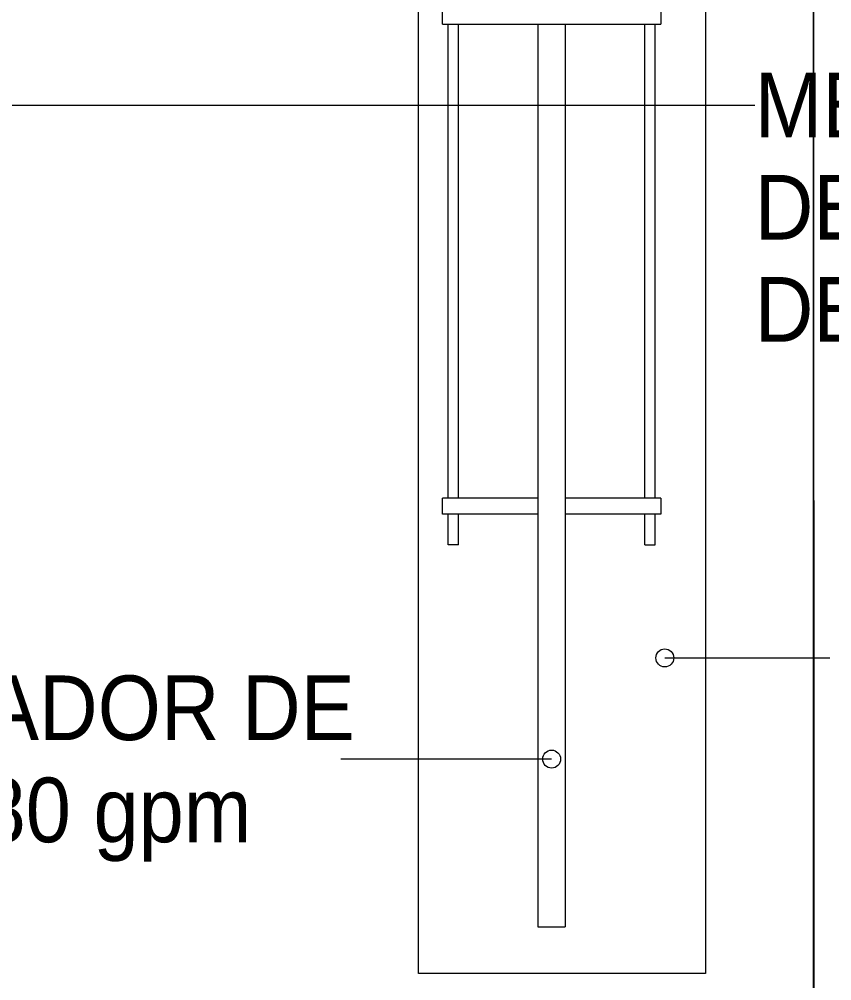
# Model space of a CAD drawing. Header units: metres. Extents: x 31.9 to 125.9, y -29 to 44.
# Drawn here: x 73.14 to 75.404, y -8.814 to -6.137 of the extents above; entities that cross this region are included whole.
import ezdxf

# ---------------------------------------------------------------- set-up
doc = ezdxf.new("R2010")
doc.units = ezdxf.units.M
for name, color, linetype, lineweight in [('A-FLOR', 7, 'Continuous', 9), ('ARQ', 8, 'Continuous', 0), ('G-ANNO-TEXT', 7, 'Continuous', 9), ('M-EQPM', 7, 'Continuous', 18), ('M-EQPM-IDEN', 7, 'Continuous', 9)]:
    doc.layers.add(name, color=color, linetype=linetype, lineweight=lineweight)
doc.styles.add('SansSerif', font='SANSS__.TTF', dxfattribs={"width": 0.9, "height": 0.18})

# ---------------------------------------------------------------- blocks, each defined once
blk = doc.blocks.new('PISO 9')
at = {"layer": 'ARQ'}
blk.add_lwpolyline([(337.2463, -2808.1746), (322.793, -2808.1746), (322.7931, -2862.2306), (337.2463, -2862.2306), (337.2463, -2859.8706), (340.2456, -2859.8706), (340.2456, -2862.2306), (347.0883, -2862.2305), (347.0883, -2859.8706), (350.0843, -2859.8706), (350.0843, -2862.2306), (353.9855, -2862.2306), (353.9855, -2861.4705), (353.9897, -2861.4705), (353.9871, -2808.1307), (340.1955, -2808.1306), (340.1955, -2809.8514), (337.2463, -2809.8515)], close=True, dxfattribs=at)
blk.add_lwpolyline([(353.9874, -2856.369), (353.9871, -2808.1246), (351.0593, -2808.1246), (351.0593, -2808.3557)], dxfattribs=at)
blk = doc.blocks.new('Heat_Exchanger-Plate_and_Frame-Taco-PF060_062 - PF060_062F-1966333-NIVEL 09')
at = {"layer": 'M-EQPM', "color": 11, "true_color": 0xff8080}
for p, q in [((0.0381, 1.32), (-0.0381, 1.32)), ((-0.0381, -1.193), (-0.0381, 1.32)), ((0.0381, -1.193), (0.0381, 1.32)), ((-0.2595, 0.2564), (-0.2881, 0.2564)), ((-0.2881, 0.2564), (-0.2881, 0.1714)), ((-0.2595, 0.2564), (-0.2595, 0.1714)), ((0.2595, 0.2564), (0.2881, 0.2564)), ((0.2595, 0.2564), (0.2595, 0.1714)), ((0.2881, 0.2564), (0.2881, 0.1714)), ((-0.304, 0.127), (-0.304, 0.1714)), ((-0.304, 0.1714), (-0.0381, 0.1714)), ((0.0381, 0.1714), (0.304, 0.1714)), ((0.304, 0.1714), (0.304, 0.127)), ((-0.304, 0.127), (-0.0381, 0.127)), ((-0.2881, 0.127), (-0.2881, -1.193)), ((-0.2595, 0.127), (-0.2595, -1.193)), ((0.0381, 0.127), (0.304, 0.127)), ((0.2595, 0.127), (0.2595, -1.193)), ((0.2881, 0.127), (0.2881, -1.193)), ((0.304, -1.193), (-0.304, -1.193)), ((-0.304, -1.32), (-0.304, -1.193)), ((0.304, -1.193), (0.304, -1.32)), ((0.304, -1.2311), (-0.304, -1.2311)), ((-0.1452, -1.2311), (-0.1452, -1.32)), ((0.1453, -1.32), (0.1453, -1.2311)), ((-0.1452, -1.32), (-0.304, -1.32)), ((0.304, -1.32), (0.1453, -1.32))]:
    blk.add_line(p, q, dxfattribs=at)

msp = doc.modelspace()

# ---------------------------------------------------------------- linework, layer by layer
at = {"layer": 'A-FLOR', "color": 253, "true_color": 0xaaaaaa}
for p, q in [((74.2523, -8.7938), (74.2523, -5.8938)), ((75.0523, -5.8938), (75.0523, -8.7938)), ((75.0523, -8.7938), (74.2523, -8.7938))]:
    msp.add_line(p, q, dxfattribs=at)
at = {"layer": 'G-ANNO-TEXT'}
for p, q in [((72.6028, -6.3759), (75.1893, -6.3759)), ((74.9386, -7.9151), (75.3981, -7.9151))]:
    msp.add_line(p, q, dxfattribs=at)
msp.add_circle((74.9386, -7.9151), 0.025, dxfattribs=at)
at = {"layer": 'M-EQPM-IDEN'}
msp.add_line((74.6233, -8.1969), (74.0363, -8.1969), dxfattribs=at)
msp.add_circle((74.6233, -8.1969), 0.025, dxfattribs=at)

# ---------------------------------------------------------------- block references
at = {"layer": 'ARQ', "linetype": 'Continuous'}
msp.add_blockref('PISO 9', (-278.6348, 2842.1819), dxfattribs=at)
at = {"layer": 'M-EQPM', "color": 11, "true_color": 0xff8080, "rotation": 180}
msp.add_blockref('Heat_Exchanger-Plate_and_Frame-Taco-PF060_062 - PF060_062F-1966333-NIVEL 09', (74.6233, -7.3438), dxfattribs=at)

# ---------------------------------------------------------------- texts
at = {"layer": 'G-ANNO-TEXT', "char_height": 0.18, "attachment_point": 1, "style": 'SansSerif'}
for s, insert, width in [('MEDIDOR DE CAUDAL ', (75.1893, -6.2859), 2.958227), ('DE AGUA PARA DESVIO ', (75.1893, -6.5703), 3.160252), ('DE FLUJO M', (75.1893, -6.8547), 1.601772)]:
    msp.add_mtext(s, dxfattribs=dict(at, insert=insert, width=width))
at = {"layer": 'M-EQPM-IDEN', "char_height": 0.18, "attachment_point": 1, "style": 'SansSerif'}
for s, insert, width in [('INTERCAMBIADOR DE', (71.6486, -7.964), 2.886075), ('PLACA #1 - 980 gpm', (71.6486, -8.2484), 2.546961)]:
    msp.add_mtext(s, dxfattribs=dict(at, insert=insert, width=width))

doc.saveas('drawing.dxf')
